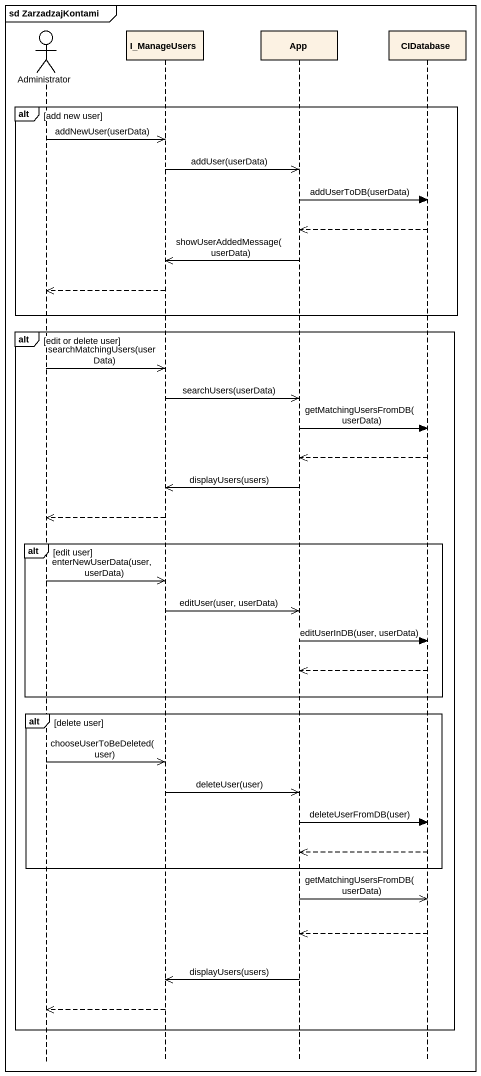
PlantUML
@startuml
mainframe sd ZarzadzajKontami
hide footbox
actor Administrator
participant I_ManageUsers
participant App
participant CIDatabase

alt add new user
  Administrator ->> I_ManageUsers : addNewUser(userData)
  I_ManageUsers ->> App : addUser(userData)
  App -> CIDatabase : addUserToDB(userData)
  CIDatabase -->> App
  App ->> I_ManageUsers : showUserAddedMessage(userData)
  I_ManageUsers -->> Administrator
end
alt edit or delete user
  Administrator ->> I_ManageUsers : searchMatchingUsers(userData)
  I_ManageUsers ->> App : searchUsers(userData)
  App -> CIDatabase : getMatchingUsersFromDB(userData)
  CIDatabase -->> App
  App ->> I_ManageUsers : displayUsers(users)
  I_ManageUsers -->> Administrator
  alt edit user
    Administrator ->> I_ManageUsers : enterNewUserData(user, userData)
    I_ManageUsers ->> App : editUser(user, userData)
    App -> CIDatabase : editUserInDB(user, userData)
    CIDatabase -->> App
  end
  alt delete user
    Administrator ->> I_ManageUsers : chooseUserToBeDeleted(user)
    I_ManageUsers ->> App : deleteUser(user)
    App -> CIDatabase : deleteUserFromDB(user)
    CIDatabase -->> App
  end
  App ->> CIDatabase : getMatchingUsersFromDB(userData)
  CIDatabase -->> App
  App ->> I_ManageUsers : displayUsers(users)
  I_ManageUsers -->> Administrator
end
@enduml
